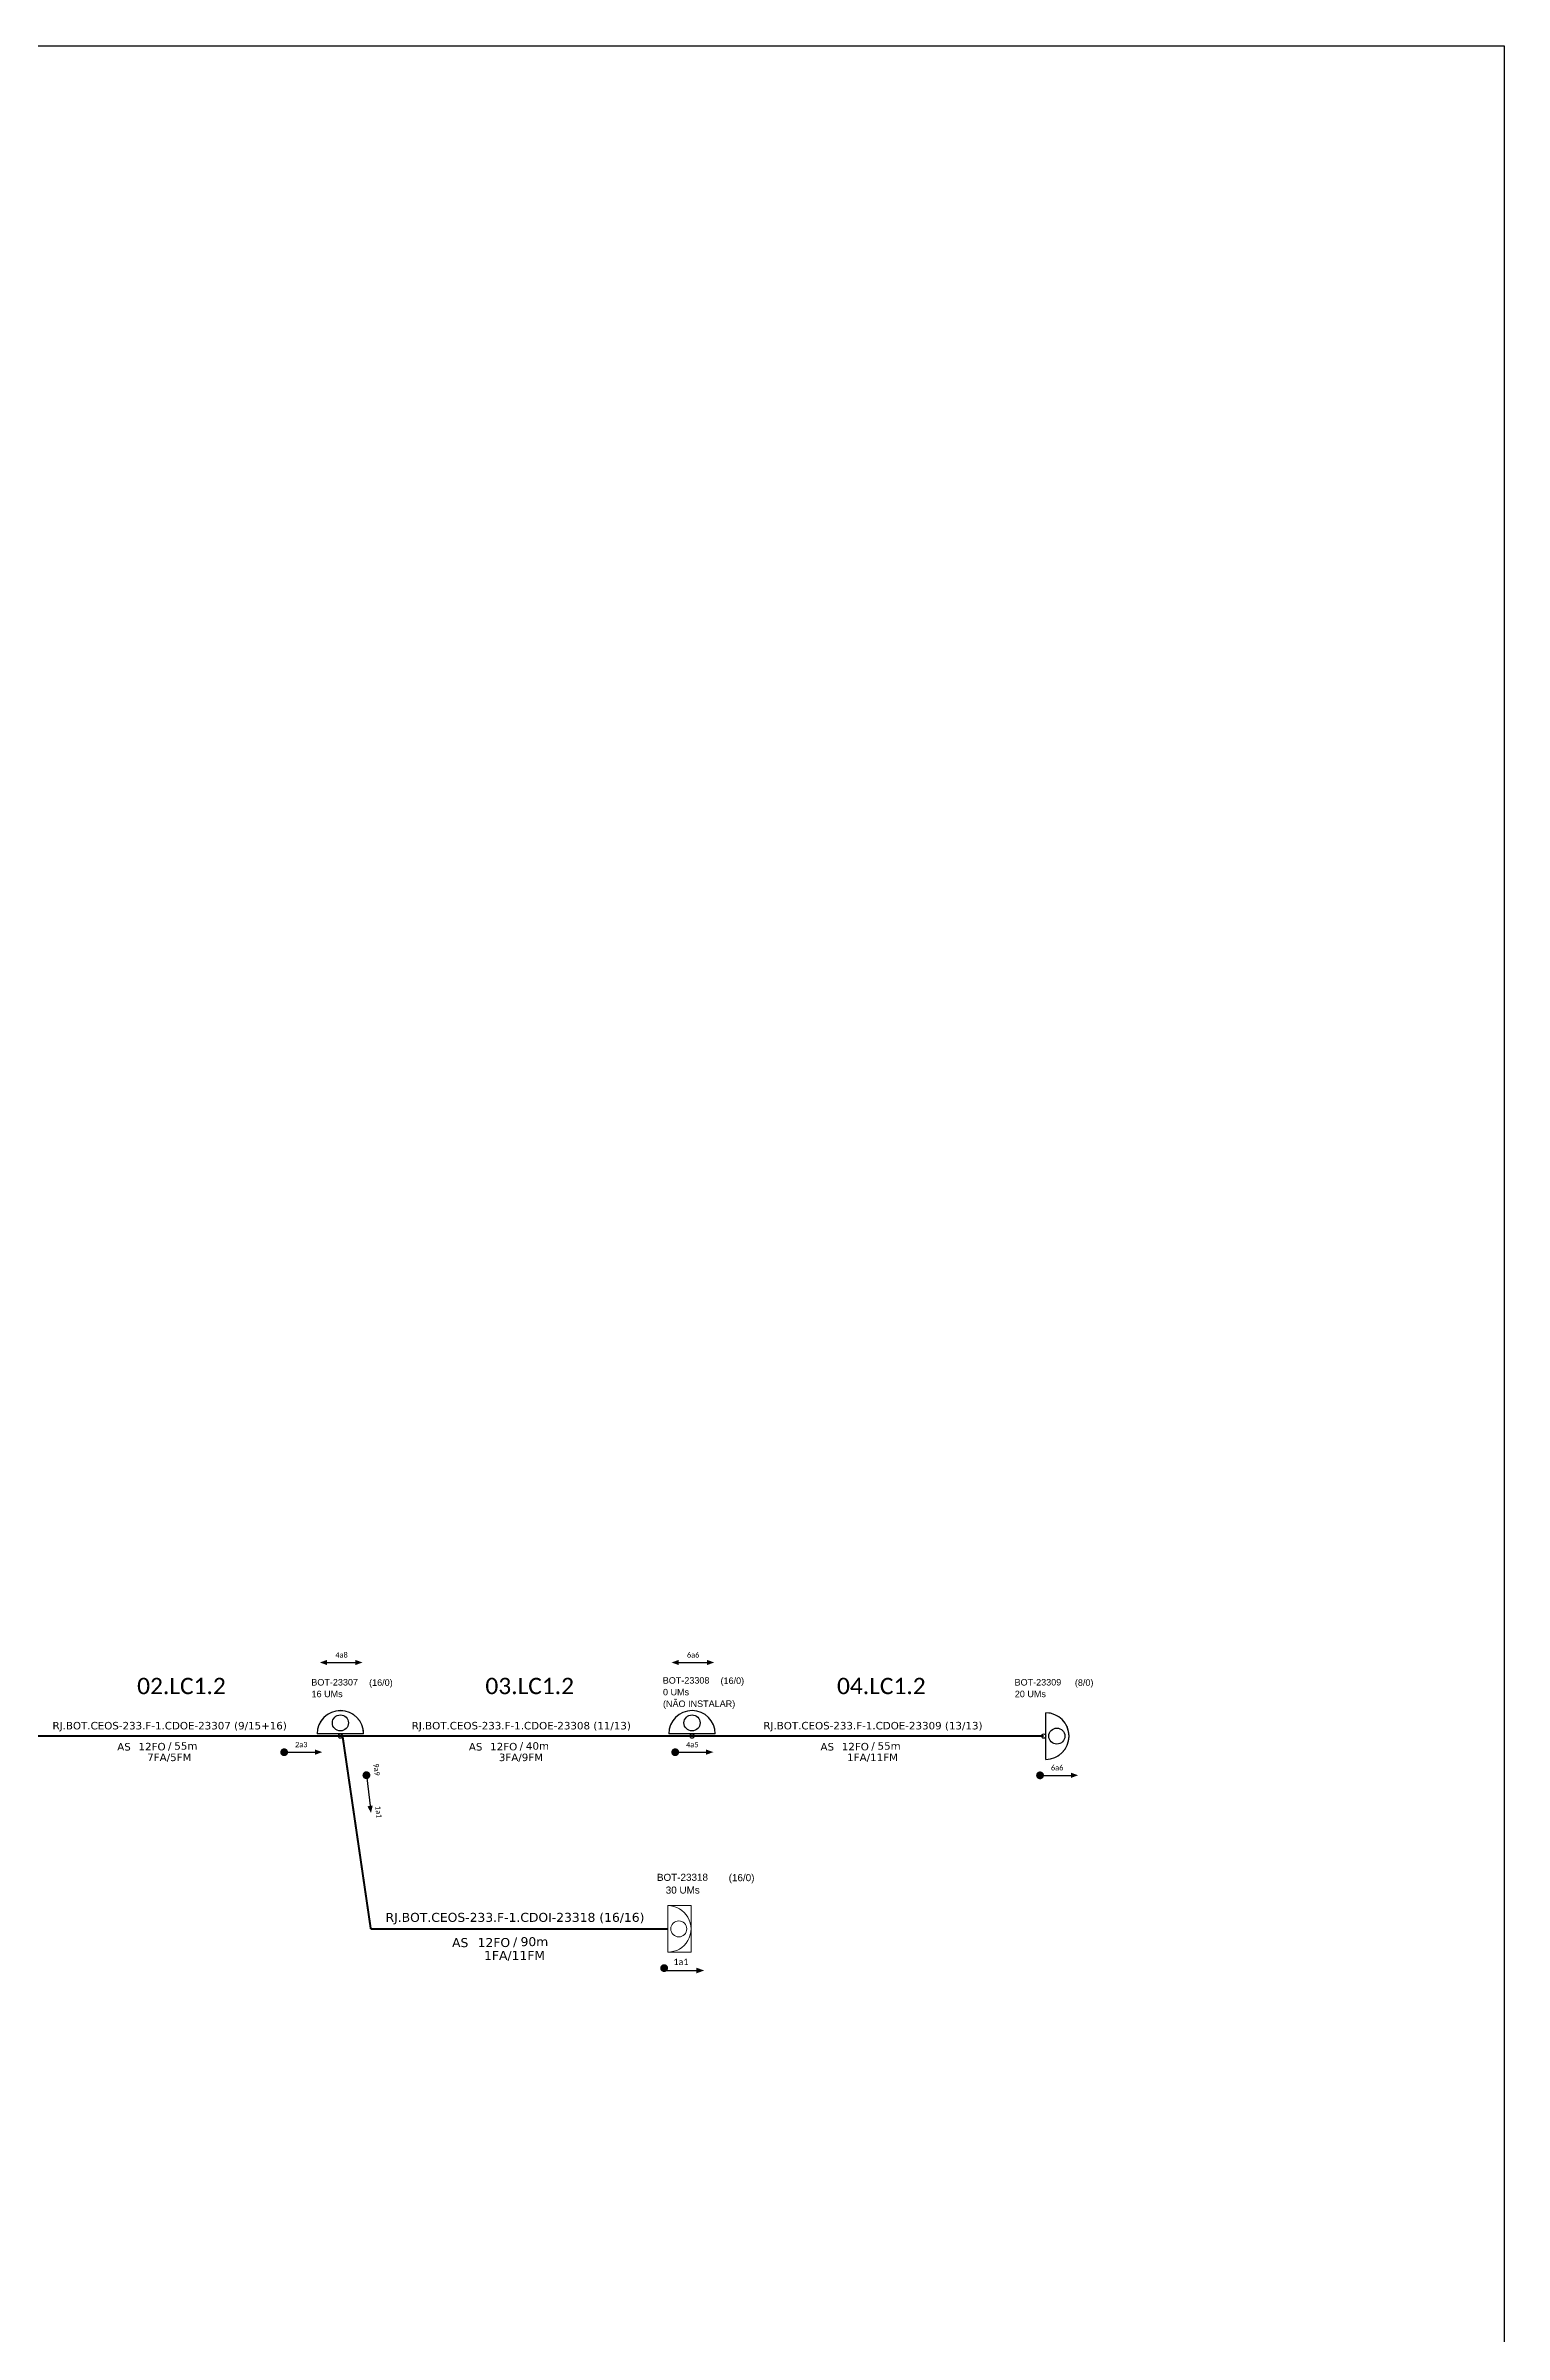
# Model space of a CAD drawing. Header units: metres. Extents: x -1362 to 1242, y -4 to 943.
# Drawn here: x -417.9 to -116.3, y 469.5 to 942.5 of the extents above; entities that cross this region are included whole.
import ezdxf
from ezdxf.enums import TextEntityAlignment as Align

# ---------------------------------------------------------------- set-up
doc = ezdxf.new("R2010")
doc.units = ezdxf.units.M
for name, color, linetype, lineweight in [("20.0-LEGENDA DOS CDO'S", 1, 'Continuous', 0), ('20.1-CDO_INTERIOR', 1, 'Continuous', 0), ('20.2-CDO_POSTE', 1, 'Continuous', 5), ('40.1-ETIQUETAS', 1, 'Continuous', 20)]:
    doc.layers.add(name, color=color, linetype=linetype, lineweight=lineweight)
doc.layers.add('CAP a instalar', color=1, linetype='Continuous')
doc.layers.add('SETA', color=7, linetype='Continuous')
doc.styles.add('ARIAL', font='arial.ttf')
doc.styles.add('siredit', font='verdana.ttf')
doc.styles.get("Standard").update_dxf_attribs({"font": 'arial.ttf'})
doc.linetypes.add('FENCELINE1', pattern='A,0.25,-0.1,[133,ltypeshp.shx,S=0.1,R=0,X=-0.1,Y=0],-0.1,1', length=1.45)

# ---------------------------------------------------------------- blocks, each defined once
blk = doc.blocks.new('CDOE-TEXTO PADRÃO')
at = {"layer": "20.0-LEGENDA DOS CDO'S", "color": 0, "style": 'ARIAL'}
for tag, p in [('CDO_N', (0.49, 7.39)), ('CORDOALHA', (0.5, 4.33)), ('SAP', (0.51, 1.67)), ('SPLITER_1', (0.59, -0.91)), ('SPLITER_2', (0.6, -3.55)), ('(XX-XX_F)S', (0.54, -8.29)), ('(XX-XX_L)S', (0.55, -10.83)), ('UMS', (0.55, -13.15))]:
    blk.add_attdef(tag, p, '', height=1.7, rotation=0.118, dxfattribs=at)
blk.add_attdef('FIBRAS_UTILIZADAS', text='', height=1.7, rotation=0.118, dxfattribs=at).set_placement((19.77, 7.43), align=Align.CENTER)
blk = doc.blocks.new('ETIQUETA_RS5F')
at = {"layer": '40.1-ETIQUETAS', "color": 0, "style": 'siredit'}
blk.add_text('/', height=1.5, dxfattribs=at).set_placement((1.55, -1.95), align=Align.MIDDLE_RIGHT)
for tag, p in [('ETIQUETA_R_PRIMARIA', (1.18, 4.1)), ('ETIQUETA_R_SECUNDARIA', (1.18, 2.1)), ('F_ATIVAS/F_MORTAS', (1.11, -4.24))]:
    blk.add_attdef(tag, text='', height=1.5, dxfattribs=at).set_placement(p, align=Align.MIDDLE_CENTER)
for tag, p in [('TIPO_CABO', (-6.62, -2.12)), ('CAP_CABO', (0.37, -2.09))]:
    blk.add_attdef(tag, text='', height=1.5, dxfattribs=at).set_placement(p, align=Align.MIDDLE_RIGHT)
blk.add_attdef('METROS', text='', height=1.5, dxfattribs=at).set_placement((2.11, -1.95), align=Align.MIDDLE_LEFT)
for tag, p in [('FUSÃO_1', (0.82, -8.39)), ('FUSÃO_2', (0.82, -10.6)), ('FUSÃO_3', (0.82, -12.93)), ('FUSÃO_4', (0.82, -15.14)), ('FUSÃO_5', (0.82, -17.16))]:
    blk.add_attdef(tag, text='', height=1.5, dxfattribs=at).set_placement(p, align=Align.CENTER)

msp = doc.modelspace()

# ---------------------------------------------------------------- linework, layer by layer
at = {"color": 7}
for p, q in [((-211.12, 588.29), (-211.12, 597.91)), ((-352.16, 593.55), (-361.78, 593.55)), ((-279.46, 593.55), (-289.08, 593.55))]:
    msp.add_line(p, q, dxfattribs=at)
msp.add_lwpolyline([(-1361.75, 942.54), (-116.34, 942.54), (-116.34, -3.64), (-1361.75, -3.64)], close=True)
at = {"color": 7, "const_width": 0.809}
for points in [[(-369, 589.77, 1), (-368.19, 589.77, 1)], [(-288.15, 589.77, 1), (-287.34, 589.77, 1)], [(-351.64, 585.42, 1), (-351.54, 584.61, 1)], [(-212.72, 584.99, 1), (-211.91, 584.99, 1)], [(-290.44, 545.14, 1), (-289.63, 545.14, 1)]]:
    msp.add_lwpolyline(points, format="xyb", close=True, dxfattribs=at)
at = {"color": 5}
msp.add_circle((-356.97, 595.83), 1.66, dxfattribs=at)
at = {"color": 7}
for centre, radius in [((-284.27, 595.83), 1.66), ((-356.97, 593.1), 0.445), ((-284.27, 593.1), 0.445), ((-211.57, 593.1), 0.445), ((-208.84, 593.1), 1.66)]:
    msp.add_circle(centre, radius, dxfattribs=at)
at = {"color": 5}
msp.add_arc((-356.97, 593.55), 4.81, 360, 180, dxfattribs=at)
at = {"color": 7}
for centre, start, end in [((-284.27, 593.55), 0, 180), ((-211.12, 593.1), 270, 90)]:
    msp.add_arc(centre, 4.81, start, end, dxfattribs=at)
at = {"layer": '40.1-ETIQUETAS', "color": 1}
msp.add_lwpolyline([(-289.28, 558.06), (-284.47, 558.06), (-284.47, 548.42), (-289.28, 548.42)], close=True, dxfattribs=at)
at = {"layer": '40.1-ETIQUETAS', "color": 5}
msp.add_ellipse((-356.97, 593.55), major_axis=(-3.4, -3.4), ratio=1, start_param=2.356194, end_param=5.497787, dxfattribs=at)
at = {"layer": '40.1-ETIQUETAS', "color": 7}
msp.add_ellipse((-211.12, 593.1), major_axis=(-3.4, 3.4), ratio=1, start_param=2.356194, end_param=5.497787, dxfattribs=at)
at = {"layer": '40.1-ETIQUETAS', "color": 1}
for centre, major_axis, start_param, end_param in [((-289.28, 553.25), (-3.4, 3.4), 2.356194, 5.497787), ((-287, 553.25), (1.17, 1.17), 3.926991, 10.210176)]:
    msp.add_ellipse(centre, major_axis=major_axis, ratio=1, start_param=start_param, end_param=end_param, dxfattribs=at)
at = {"layer": 'CAP a instalar', "color": 5, "linetype": 'FENCELINE1', "ltscale": 7, "const_width": 0.413}
msp.add_lwpolyline([(-356.97, 593.1), (-429.67, 593.1)], dxfattribs=at)
at = {"layer": 'CAP a instalar', "color": 7, "linetype": 'FENCELINE1', "ltscale": 7, "const_width": 0.413}
for points in [[(-284.27, 593.1), (-356.97, 593.1)], [(-211.57, 593.1), (-284.27, 593.1)]]:
    msp.add_lwpolyline(points, dxfattribs=at)
at = {"layer": 'CAP a instalar', "color": 1, "linetype": 'FENCELINE1', "ltscale": 7, "const_width": 0.413}
for points in [[(-350.69, 553.25), (-356.52, 593.1)], [(-350.69, 553.25), (-289.28, 553.25)]]:
    msp.add_lwpolyline(points, dxfattribs=at)
at = {"layer": 'SETA', "color": 7}
for points in [[(-360.27, 608.31), (-353.32, 608.31)], [(-287.57, 608.31), (-280.62, 608.31)], [(-368.6, 589.77), (-361.64, 589.77)], [(-287.75, 589.77), (-280.79, 589.77)], [(-351.59, 585.01), (-350.77, 578.11)], [(-212.31, 584.99), (-205.36, 584.99)]]:
    msp.add_lwpolyline(points, dxfattribs=at)
at = {"layer": 'SETA'}
msp.add_lwpolyline([(-290.38, 544.62), (-282.77, 544.62)], dxfattribs=at)
at = {"layer": 'SETA', "color": 7}
for points in [[(-359.71, 608.86), (-361.2, 608.32), (-359.71, 607.78)], [(-353.88, 608.86), (-352.4, 608.32), (-353.88, 607.78)], [(-287.01, 608.86), (-288.5, 608.32), (-287.01, 607.78)], [(-281.18, 608.86), (-279.7, 608.32), (-281.18, 607.78)], [(-362.2, 590.32), (-360.72, 589.79), (-362.2, 589.25)], [(-281.35, 590.32), (-279.87, 589.79), (-281.35, 589.25)], [(-205.92, 585.54), (-204.44, 585), (-205.92, 584.46)], [(-350.29, 578.73), (-350.65, 577.19), (-351.36, 578.6)]]:
    msp.add_solid(points, dxfattribs=at)
at = {"layer": 'SETA'}
msp.add_solid([(-283.38, 545.23), (-281.76, 544.64), (-283.38, 544.05)], dxfattribs=at)

# ---------------------------------------------------------------- block references
at = {"layer": '20.1-CDO_INTERIOR', "color": 7}
ref = msp.add_blockref('CDOE-TEXTO PADRÃO', (-284.58, 594.99), dxfattribs=dict(at, xscale=0.7861177597660571, yscale=0.7861177597661647, zscale=0.7861177597661647, rotation=359.9999999917983))
ref.add_attrib('CDO_N', 'BOT-23308', (-290.32, 603.94), dxfattribs={"layer": "20.0-LEGENDA DOS CDO'S", "color": 0, "height": 1.336, "rotation": 0.118, "style": 'ARIAL'})
ref.add_attrib('CORDOALHA', '0 UMs', (-290.27, 601.53), dxfattribs={"layer": "20.0-LEGENDA DOS CDO'S", "color": 0, "height": 1.336, "rotation": 0.118, "style": 'ARIAL'})
ref.add_attrib('SAP', '(NÃO INSTALAR)', (-290.27, 599.11), dxfattribs={"layer": "20.0-LEGENDA DOS CDO'S", "color": 0, "height": 1.3363, "rotation": 0.118, "style": 'ARIAL'})
ref.add_attrib('FIBRAS_UTILIZADAS', '       (16/0)', dxfattribs={"layer": "20.0-LEGENDA DOS CDO'S", "color": 0, "height": 1.3363, "rotation": 0.118, "style": 'ARIAL'}).set_placement((-277.75, 603.88), align=Align.CENTER)
at = {"layer": '20.2-CDO_POSTE', "color": 5}
ref = msp.add_blockref('CDOE-TEXTO PADRÃO', (-357.24, 594.6), dxfattribs=dict(at, xscale=0.786117764941082, yscale=0.7861177649411188, zscale=0.7861177649411188, rotation=359.9999999917983))
ref.add_attrib('CDO_N', 'BOT-23307', (-362.98, 603.55), dxfattribs={"layer": "20.0-LEGENDA DOS CDO'S", "color": 0, "height": 1.336, "rotation": 0.118, "style": 'ARIAL'})
ref.add_attrib('CORDOALHA', '16 UMs', (-362.93, 601.14), dxfattribs={"layer": "20.0-LEGENDA DOS CDO'S", "color": 0, "height": 1.336, "rotation": 0.118, "style": 'ARIAL'})
ref.add_attrib('FIBRAS_UTILIZADAS', '       (16/0)', dxfattribs={"layer": "20.0-LEGENDA DOS CDO'S", "color": 0, "height": 1.3363, "rotation": 0.118, "style": 'ARIAL'}).set_placement((-350.41, 603.49), align=Align.CENTER)
at = {"layer": '20.2-CDO_POSTE', "color": 7}
ref = msp.add_blockref('CDOE-TEXTO PADRÃO', (-211.85, 594.6), dxfattribs=dict(at, xscale=0.786117764941082, yscale=0.7861177649411188, zscale=0.7861177649411188, rotation=359.9999999917983))
ref.add_attrib('CDO_N', 'BOT-23309', (-217.58, 603.55), dxfattribs={"layer": "20.0-LEGENDA DOS CDO'S", "color": 0, "height": 1.336, "rotation": 0.118, "style": 'ARIAL'})
ref.add_attrib('CORDOALHA', '20 UMs', (-217.53, 601.14), dxfattribs={"layer": "20.0-LEGENDA DOS CDO'S", "color": 0, "height": 1.336, "rotation": 0.118, "style": 'ARIAL'})
ref.add_attrib('FIBRAS_UTILIZADAS', '       (8/0)', dxfattribs={"layer": "20.0-LEGENDA DOS CDO'S", "color": 0, "height": 1.3363, "rotation": 0.118, "style": 'ARIAL'}).set_placement((-205.01, 603.49), align=Align.CENTER)
at = {"layer": '40.1-ETIQUETAS', "color": 7}
ref = msp.add_blockref('ETIQUETA_RS5F', (-393.49, 593.09), dxfattribs=dict(at, xscale=1.031704114731838, yscale=1.031704114731997, zscale=1.031704114731997))
ref.add_attrib('ETIQUETA_R_SECUNDARIA', 'RJ.BOT.CEOS-233.F-1.CDOE-23307 (9/15+16)', dxfattribs={"color": 1, "height": 1.5476, "style": 'siredit'}).set_placement((-392.27, 595.26), align=Align.MIDDLE_CENTER)
ref.add_attrib('TIPO_CABO', 'AS', dxfattribs={"color": 0, "height": 1.548, "style": 'siredit'}).set_placement((-400.31, 590.9), align=Align.MIDDLE_RIGHT)
ref.add_attrib('CAP_CABO', '12FO', dxfattribs={"color": 0, "height": 1.548, "style": 'siredit'}).set_placement((-393.11, 590.93), align=Align.MIDDLE_RIGHT)
ref.add_attrib('METROS', '55m', dxfattribs={"color": 0, "height": 1.548, "style": 'siredit'}).set_placement((-391.31, 591.07), align=Align.MIDDLE_LEFT)
ref.add_attrib('F_ATIVAS/F_MORTAS', '7FA/5FM', dxfattribs={"color": 5, "height": 1.548, "style": 'siredit'}).set_placement((-392.34, 588.71), align=Align.MIDDLE_CENTER)
ref = msp.add_blockref('ETIQUETA_RS5F', (-320.79, 593.09), dxfattribs=dict(at, xscale=1.031704114731838, yscale=1.031704114731997, zscale=1.031704114731997))
ref.add_attrib('ETIQUETA_R_SECUNDARIA', 'RJ.BOT.CEOS-233.F-1.CDOE-23308 (11/13)', dxfattribs={"color": 0, "height": 1.5476, "style": 'siredit'}).set_placement((-319.57, 595.26), align=Align.MIDDLE_CENTER)
ref.add_attrib('TIPO_CABO', 'AS', dxfattribs={"color": 0, "height": 1.548, "style": 'siredit'}).set_placement((-327.61, 590.9), align=Align.MIDDLE_RIGHT)
ref.add_attrib('CAP_CABO', '12FO', dxfattribs={"color": 0, "height": 1.548, "style": 'siredit'}).set_placement((-320.41, 590.93), align=Align.MIDDLE_RIGHT)
ref.add_attrib('METROS', '40m', dxfattribs={"color": 0, "height": 1.548, "style": 'siredit'}).set_placement((-318.61, 591.07), align=Align.MIDDLE_LEFT)
ref.add_attrib('F_ATIVAS/F_MORTAS', '3FA/9FM', dxfattribs={"color": 0, "height": 1.548, "style": 'siredit'}).set_placement((-319.64, 588.71), align=Align.MIDDLE_CENTER)
ref = msp.add_blockref('ETIQUETA_RS5F', (-248.09, 593.09), dxfattribs=dict(at, xscale=1.031704114731838, yscale=1.031704114731997, zscale=1.031704114731997))
ref.add_attrib('ETIQUETA_R_SECUNDARIA', 'RJ.BOT.CEOS-233.F-1.CDOE-23309 (13/13)', dxfattribs={"color": 0, "height": 1.5476, "style": 'siredit'}).set_placement((-246.87, 595.26), align=Align.MIDDLE_CENTER)
ref.add_attrib('TIPO_CABO', 'AS', dxfattribs={"color": 0, "height": 1.548, "style": 'siredit'}).set_placement((-254.91, 590.9), align=Align.MIDDLE_RIGHT)
ref.add_attrib('CAP_CABO', '12FO', dxfattribs={"color": 0, "height": 1.548, "style": 'siredit'}).set_placement((-247.71, 590.93), align=Align.MIDDLE_RIGHT)
ref.add_attrib('METROS', '55m', dxfattribs={"color": 0, "height": 1.548, "style": 'siredit'}).set_placement((-245.91, 591.07), align=Align.MIDDLE_LEFT)
ref.add_attrib('F_ATIVAS/F_MORTAS', '1FA/11FM', dxfattribs={"color": 0, "height": 1.548, "style": 'siredit'}).set_placement((-246.94, 588.71), align=Align.MIDDLE_CENTER)
at = {"layer": '40.1-ETIQUETAS', "color": 1}
ref = msp.add_blockref('CDOE-TEXTO PADRÃO', (-283.48, 553.38), dxfattribs=dict(at, xscale=0.8597534425307458, yscale=0.859753442530632, zscale=0.859753442530632))
ref.add_attrib('CDO_N', 'BOT-23318', (-291.52, 563.17), dxfattribs={"layer": "20.0-LEGENDA DOS CDO'S", "color": 0, "height": 1.461, "rotation": 0.118, "style": 'ARIAL'})
ref.add_attrib('CORDOALHA', '30 UMs', (-289.7, 560.54), dxfattribs={"layer": "20.0-LEGENDA DOS CDO'S", "color": 0, "height": 1.461, "rotation": 0.118, "style": 'ARIAL'})
ref.add_attrib('FIBRAS_UTILIZADAS', '       (16/0)', dxfattribs={"layer": "20.0-LEGENDA DOS CDO'S", "color": 0, "height": 1.4615, "rotation": 0.118, "style": 'ARIAL'}).set_placement((-276.01, 563.1), align=Align.CENTER)
ref = msp.add_blockref('ETIQUETA_RS5F', (-322.33, 553.02), dxfattribs=dict(at, xscale=1.238044937678296, yscale=1.238044937678396, zscale=1.238044937678396))
ref.add_attrib('ETIQUETA_R_SECUNDARIA', 'RJ.BOT.CEOS-233.F-1.CDOI-23318 (16/16)', dxfattribs={"color": 0, "height": 1.8571, "style": 'siredit'}).set_placement((-320.87, 555.63), align=Align.MIDDLE_CENTER)
ref.add_attrib('TIPO_CABO', 'AS', dxfattribs={"color": 0, "height": 1.857, "style": 'siredit'}).set_placement((-330.52, 550.41), align=Align.MIDDLE_RIGHT)
ref.add_attrib('CAP_CABO', '12FO', dxfattribs={"color": 0, "height": 1.857, "style": 'siredit'}).set_placement((-321.88, 550.43), align=Align.MIDDLE_RIGHT)
ref.add_attrib('METROS', '90m', dxfattribs={"color": 0, "height": 1.857, "style": 'siredit'}).set_placement((-319.72, 550.61), align=Align.MIDDLE_LEFT)
ref.add_attrib('F_ATIVAS/F_MORTAS', '1FA/11FM', dxfattribs={"color": 0, "height": 1.857, "style": 'siredit'}).set_placement((-320.96, 547.77), align=Align.MIDDLE_CENTER)

# ---------------------------------------------------------------- texts
at = {"color": 7, "char_height": 1.0999, "width": 20.5093, "attachment_point": 5}
for s, insert, rotation in [('{\\fCalibri|b0|i0|c0|p34;4a8}', (-356.73, 609.88), 360), ('\\C7;\\fCalibri|b0|i0|c0|p34;6a6', (-284.04, 609.88), 360), ('\\C7;\\fCalibri|b0|i0|c0|p34;2a3', (-365.06, 591.34), 360), ('\\C7;\\fCalibri|b0|i0|c0|p34;4a5', (-284.21, 591.34), 360), ('{\\fCalibri|b0|i0|c0|p34;9a9}', (-349.48, 586.18), 276.7583), ('\\C7;\\fCalibri|b0|i0|c0|p34;6a6', (-208.78, 586.56), 360), ('{\\fCalibri|b0|i0|c0|p34;1a1}', (-349.08, 577.39), 276.7583)]:
    msp.add_mtext(s, dxfattribs=dict(at, insert=insert, rotation=rotation))
at = {"color": 7, "char_height": 3.3724, "width": 203.7936, "attachment_point": 5}
for s, insert in [('\\fCalibri|b0|i0|c0|p34;02.LC1.2', (-389.83, 603.44)), ('\\fCalibri|b0|i0|c0|p34;03.LC1.2', (-317.83, 603.44)), ('\\fCalibri|b0|i0|c0|p34;04.LC1.2', (-245.13, 603.44))]:
    msp.add_mtext(s, dxfattribs=dict(at, insert=insert))
at = {"insert": (-286.57, 546.43), "char_height": 1.3268, "width": 22.4304, "attachment_point": 5}
msp.add_mtext('\\C7;\\fCalibri|b0|i0|c0|p34;1a1', dxfattribs=at)

doc.saveas('drawing.dxf')
